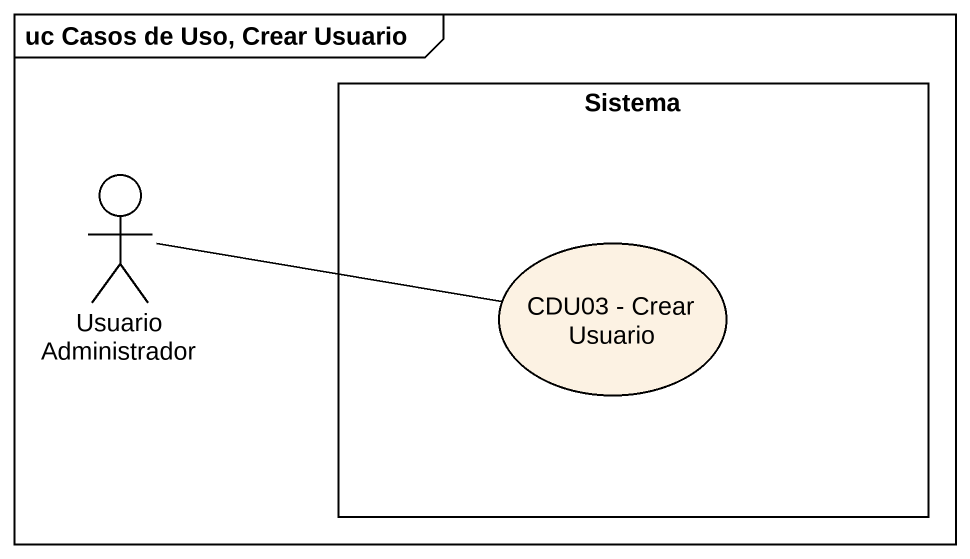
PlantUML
@startuml
mainframe uc Casos de Uso, Crear Usuario
rectangle Sistema {
  usecase "CDU03 - Crear Usuario" as CDU03_Crear_Usuario
}
actor "Usuario Administrador" as Usuario_Administrador
Usuario_Administrador -right- CDU03_Crear_Usuario
@enduml
